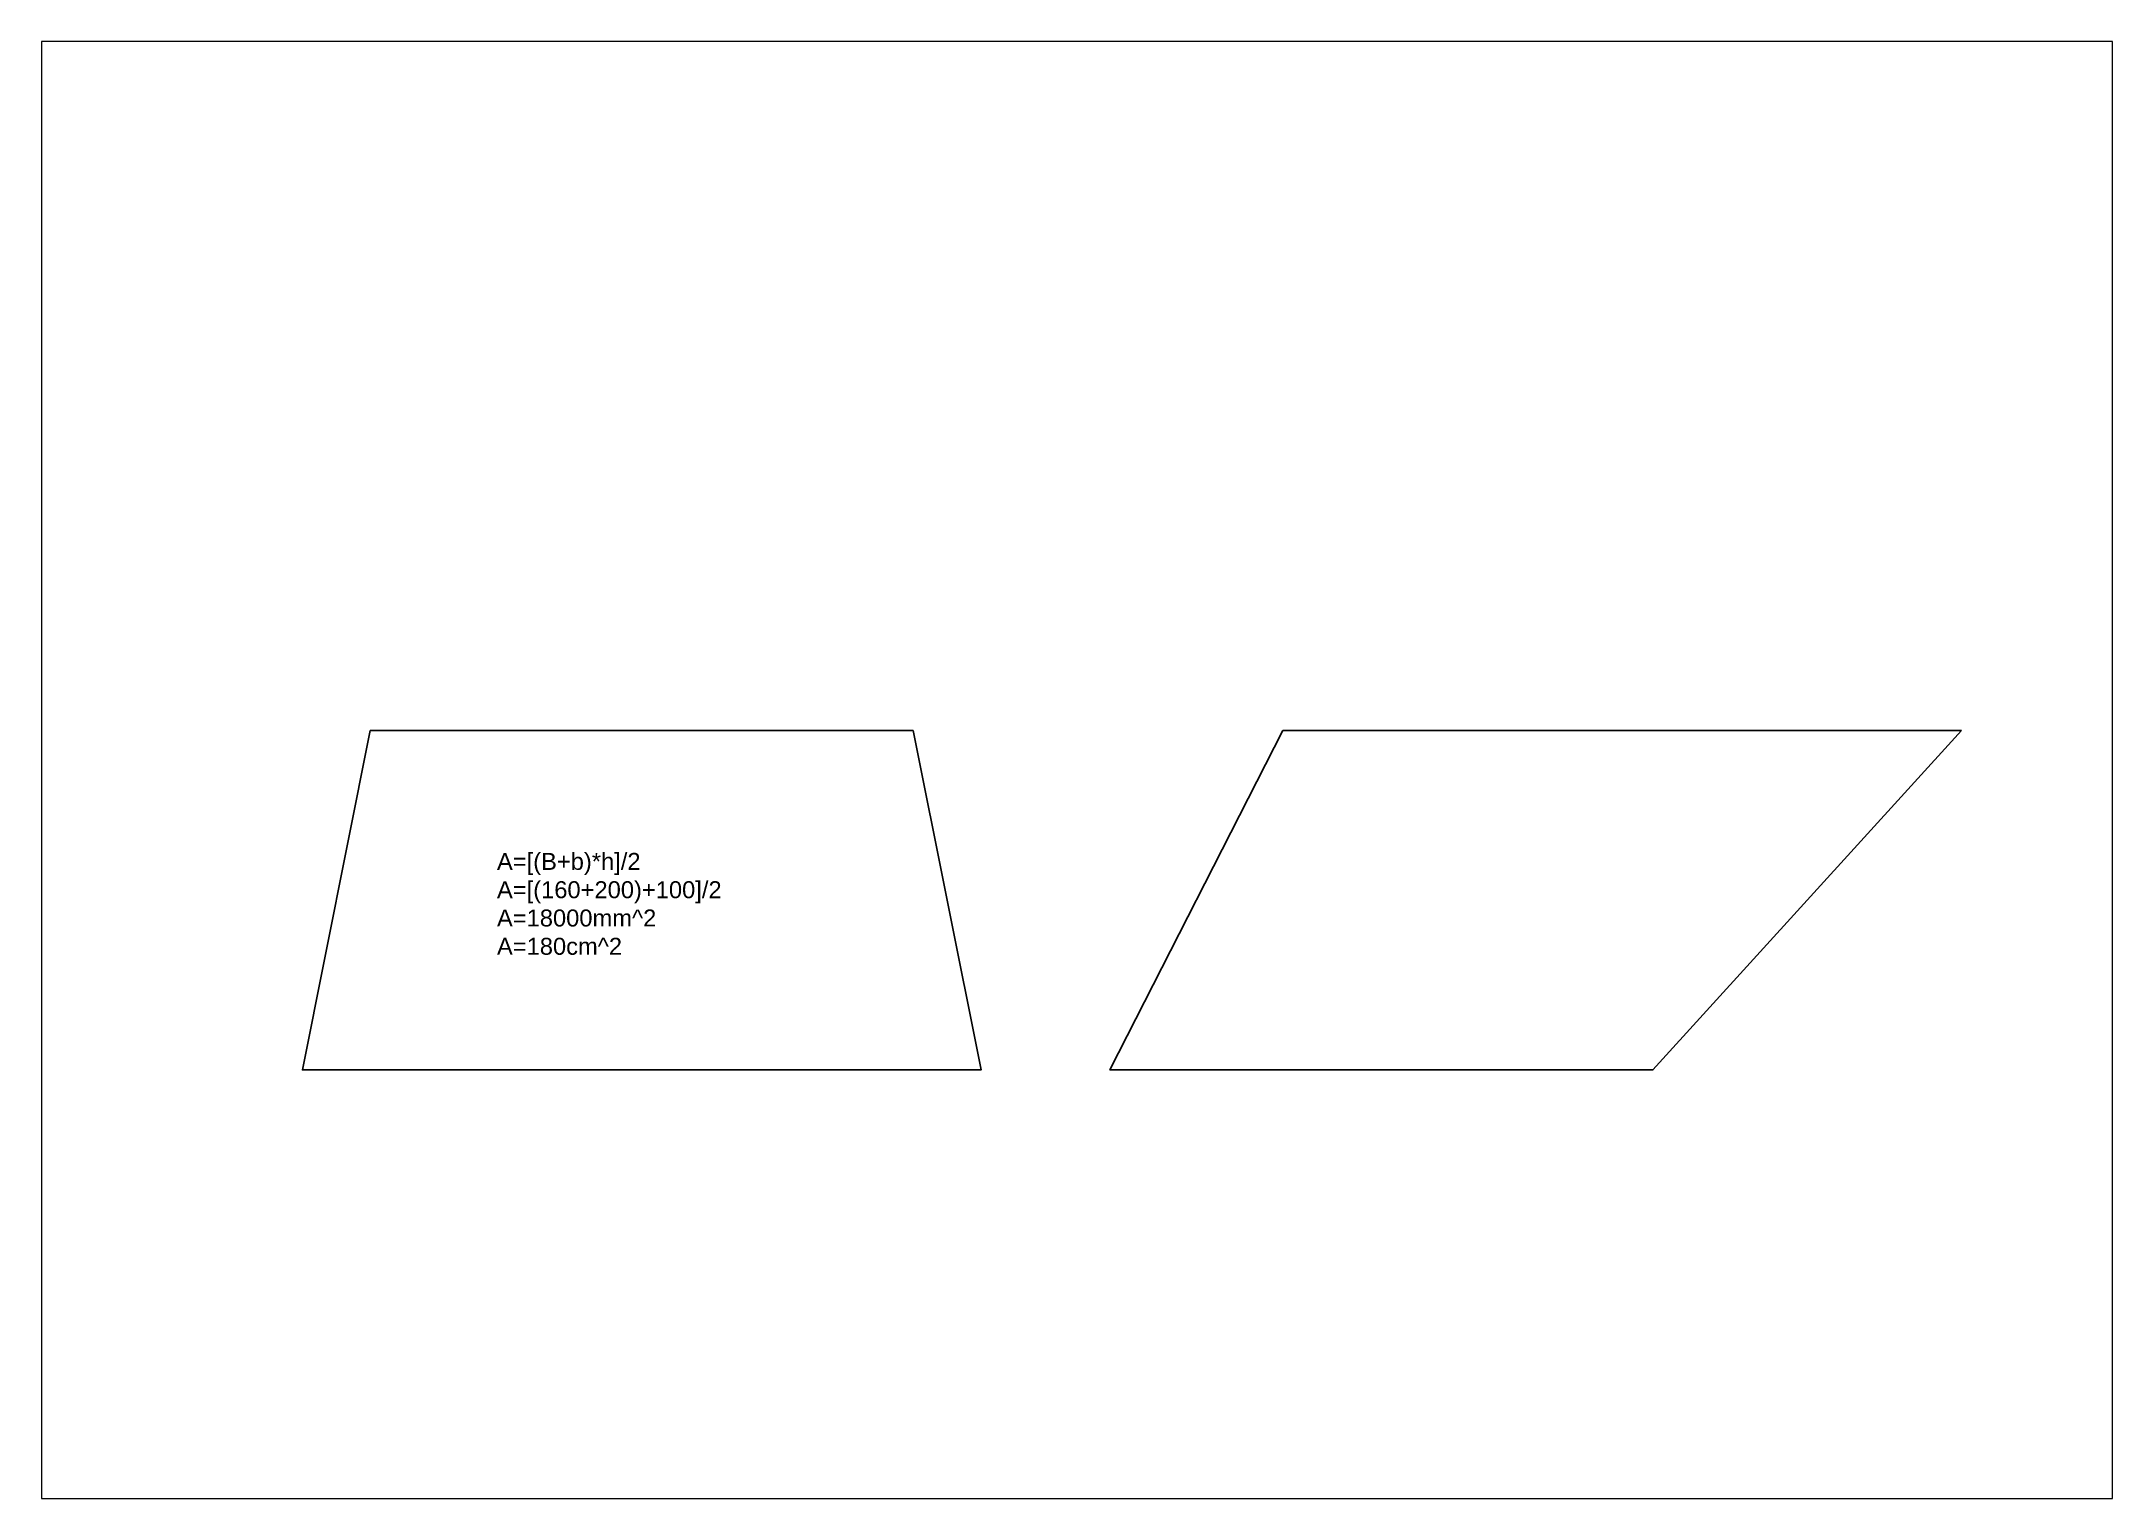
# Paper-space layout 'Layout1' of a CAD drawing. Header units: millimetres. Extents: x -5 to 291, y -16 to 193.
# The model-space entities are those that its viewports show. They can reach past a viewport. Long polylines and large blocks are cut down to what shows.
import ezdxf

# ---------------------------------------------------------------- set-up
doc = ezdxf.new("R2010")
doc.units = ezdxf.units.MM
doc.styles.get("Standard").update_dxf_attribs({"font": 'arial.ttf'})

msp = doc.modelspace()

# ---------------------------------------------------------------- linework, layer by layer
for p, q in [((2374.44, 2097.39), (2354.44, 1997.39)), ((2454.44, 2097.39), (2374.44, 2097.39)), ((2454.44, 2097.39), (2534.44, 2097.39)), ((2534.44, 2097.39), (2554.44, 1997.39)), ((2454.44, 1997.39), (2354.44, 1997.39)), ((2454.44, 1997.39), (2554.44, 1997.39))]:
    msp.add_line(p, q)
for points in [[(2374.44, 2097.39), (2534.44, 2097.39), (2554.44, 1997.39), (2354.44, 1997.39), (2374.44, 2097.39)], [(2843.42, 2097.39), (2752.43, 1997.39), (2592.43, 1997.39), (2643.42, 2097.39), (2843.42, 2097.39)]]:
    msp.add_lwpolyline(points)

# ---------------------------------------------------------------- texts
at = {"insert": (2411.79, 2061.32), "char_height": 5, "attachment_point": 1}
msp.add_mtext_dynamic_manual_height_columns('A=[(B+b)*h]/2\\PA=[(160+200)+100]/2\\PA=18000mm^ 2\\PA=180cm^ 2', width=39.2046, gutter_width=12.5, heights=[0], dxfattribs=at)

psp = doc.layouts.get("Layout1")

# ---------------------------------------------------------------- viewports
at = {"layer": '0'}
psp.add_viewport(center=(143.24, 88.72), size=(296.48, 208.5354), view_center_point=(2582.72, 2085.76), view_height=429.3145, dxfattribs=at)

doc.saveas('drawing.dxf')
